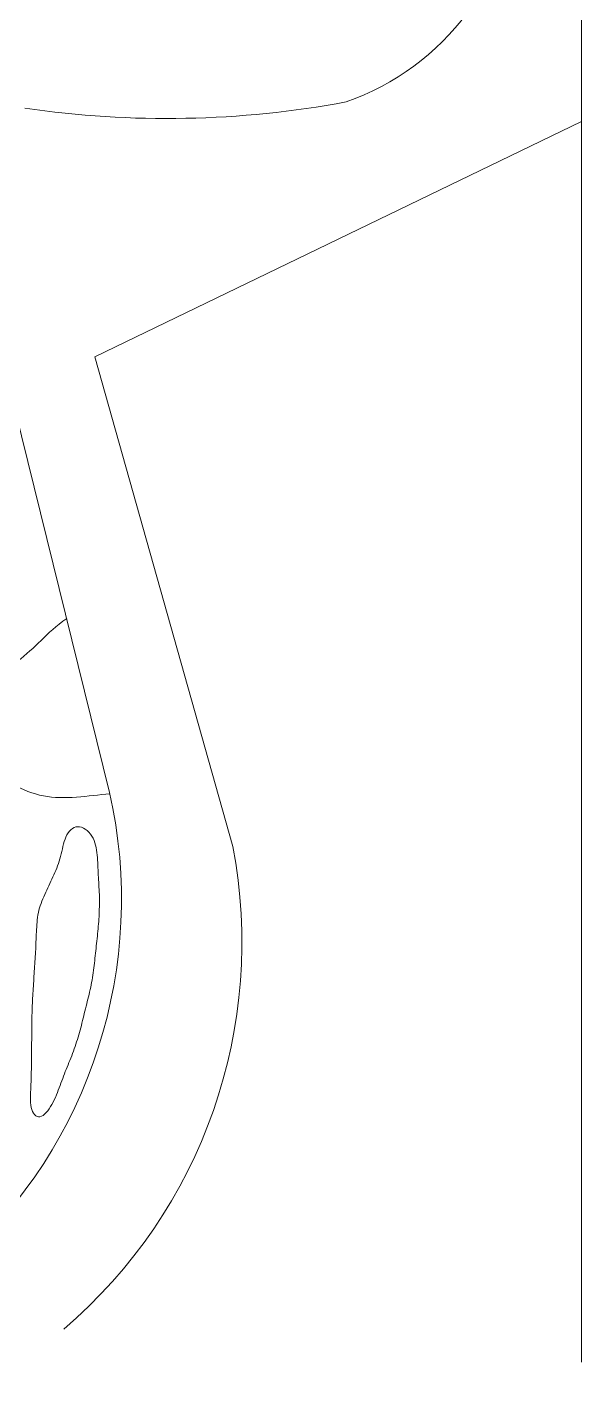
# Model space of a CAD drawing. Header units: inches. Extents: x 36 to 189, y -75 to 56.
# Drawn here: x 120.62 to 126.44, y -28.47 to -14.07 of the extents above; entities that cross this region are included whole.
import ezdxf

# ---------------------------------------------------------------- set-up
doc = ezdxf.new("R2010")
doc.units = ezdxf.units.IN
for name, color, linetype, lineweight in [('01_ORIGINAL_CAD', 7, 'Continuous', 20), ('10_EXTENSION_MASSES', 7, 'Continuous', 15), ('15_NEIGHBOURHOOD_CIRCULATION', 7, 'Continuous', 13)]:
    doc.layers.add(name, color=color, linetype=linetype, lineweight=lineweight)

# ---------------------------------------------------------------- blocks, each defined once
blk = doc.blocks.new('OPTION_05_SAND_DOLLAR')
at = {"layer": '01_ORIGINAL_CAD'}
blk.add_line((71.442, 55.9), (71.442, 17.906), dxfattribs=at)
for points in [[(60.29, 39.74, -0.089338), (62.813, 42.944, -0.322066), (66.051, 42.944, -0.030946), (69.111, 38.833, -0.044664), (70.78, 33.554, -0.301674), (68.967, 31.144, -0.082145), (65.591, 31.078)], [(53.65, 30.945, -0.14301), (60.243, 31.63, -0.286424), (65.36, 28.431), (66.481, 23.89, -0.272091), (64.9, 18.954), (63.661, 17.533)]]:
    blk.add_lwpolyline(points, format="xyb", dxfattribs=at)
for points in [[(71.442, 30.938), (66.326, 28.468)], [(66.326, 28.468), (67.775, 23.323)]]:
    blk.add_lwpolyline(points, dxfattribs=at)
blk.add_arc((62.535, 22.313), 5.337, 310.4718, 10.9016, dxfattribs=at)
at = {"layer": '10_EXTENSION_MASSES'}
blk.add_open_spline([(65.667, 21.625), (65.67, 21.693), (65.674, 21.762), (65.678, 21.831), (65.682, 21.899), (65.687, 21.968), (65.691, 22.037), (65.696, 22.105), (65.7, 22.174), (65.704, 22.243), (65.707, 22.312), (65.709, 22.381), (65.713, 22.45), (65.717, 22.519), (65.722, 22.587), (65.738, 22.652), (65.754, 22.717), (65.781, 22.779), (65.809, 22.841), (65.838, 22.903), (65.868, 22.964), (65.895, 23.025), (65.923, 23.087), (65.948, 23.149), (65.966, 23.218), (65.984, 23.287), (65.995, 23.362), (66.022, 23.422), (66.049, 23.483), (66.092, 23.528), (66.144, 23.53), (66.196, 23.532), (66.258, 23.49), (66.295, 23.432), (66.332, 23.375), (66.344, 23.302), (66.35, 23.232), (66.357, 23.161), (66.359, 23.092), (66.362, 23.024), (66.365, 22.955), (66.37, 22.887), (66.373, 22.818), (66.375, 22.749), (66.374, 22.68), (66.371, 22.612), (66.368, 22.543), (66.362, 22.474), (66.355, 22.406), (66.348, 22.338), (66.34, 22.269), (66.332, 22.201), (66.325, 22.132), (66.318, 22.064), (66.308, 21.996), (66.299, 21.928), (66.286, 21.86), (66.271, 21.793), (66.255, 21.726), (66.238, 21.66), (66.221, 21.593), (66.204, 21.526), (66.189, 21.459), (66.171, 21.392), (66.153, 21.326), (66.133, 21.26), (66.11, 21.195), (66.087, 21.131), (66.06, 21.067), (66.034, 21.004), (66.009, 20.941), (65.985, 20.878), (65.96, 20.812), (65.935, 20.746), (65.911, 20.677), (65.875, 20.613), (65.839, 20.549), (65.791, 20.49), (65.749, 20.483), (65.708, 20.475), (65.672, 20.519), (65.657, 20.581), (65.643, 20.644), (65.649, 20.724), (65.653, 20.797), (65.657, 20.871), (65.658, 20.938), (65.659, 21.006), (65.661, 21.074), (65.661, 21.143), (65.661, 21.211), (65.662, 21.28), (65.662, 21.349), (65.663, 21.418), (65.664, 21.487), (65.665, 21.556), (65.667, 21.625)], degree=3, knots=[0, 0, 0, 0, 0.03125, 0.03125, 0.03125, 0.0625, 0.0625, 0.0625, 0.09375, 0.09375, 0.09375, 0.125, 0.125, 0.125, 0.15625, 0.15625, 0.15625, 0.1875, 0.1875, 0.1875, 0.21875, 0.21875, 0.21875, 0.25, 0.25, 0.25, 0.28125, 0.28125, 0.28125, 0.3125, 0.3125, 0.3125, 0.34375, 0.34375, 0.34375, 0.375, 0.375, 0.375, 0.40625, 0.40625, 0.40625, 0.4375, 0.4375, 0.4375, 0.46875, 0.46875, 0.46875, 0.5, 0.5, 0.5, 0.53125, 0.53125, 0.53125, 0.5625, 0.5625, 0.5625, 0.59375, 0.59375, 0.59375, 0.625, 0.625, 0.625, 0.65625, 0.65625, 0.65625, 0.6875, 0.6875, 0.6875, 0.71875, 0.71875, 0.71875, 0.75, 0.75, 0.75, 0.78125, 0.78125, 0.78125, 0.8125, 0.8125, 0.8125, 0.84375, 0.84375, 0.84375, 0.875, 0.875, 0.875, 0.90625, 0.90625, 0.90625, 0.9375, 0.9375, 0.9375, 0.96875, 0.96875, 0.96875, 1, 1, 1, 1], dxfattribs=at)
at = {"layer": '15_NEIGHBOURHOOD_CIRCULATION'}
blk.add_open_spline([(66.03, 25.717), (65.809, 25.562), (65.704, 25.41), (65.511, 25.268), (65.319, 25.125), (65.04, 24.991), (64.968, 24.808), (64.896, 24.624), (65.032, 24.39), (65.198, 24.208), (65.365, 24.026), (65.562, 23.896), (65.785, 23.854), (66.008, 23.811), (66.257, 23.856), (66.484, 23.876)], degree=3, knots=[0, 0, 0, 0, 0.2, 0.2, 0.2, 0.4, 0.4, 0.4, 0.6, 0.6, 0.6, 0.8, 0.8, 0.8, 1, 1, 1, 1], dxfattribs=at)

msp = doc.modelspace()

# ---------------------------------------------------------------- block references
msp.add_blockref('OPTION_05_SAND_DOLLAR', (55, -46))

doc.saveas('drawing.dxf')
